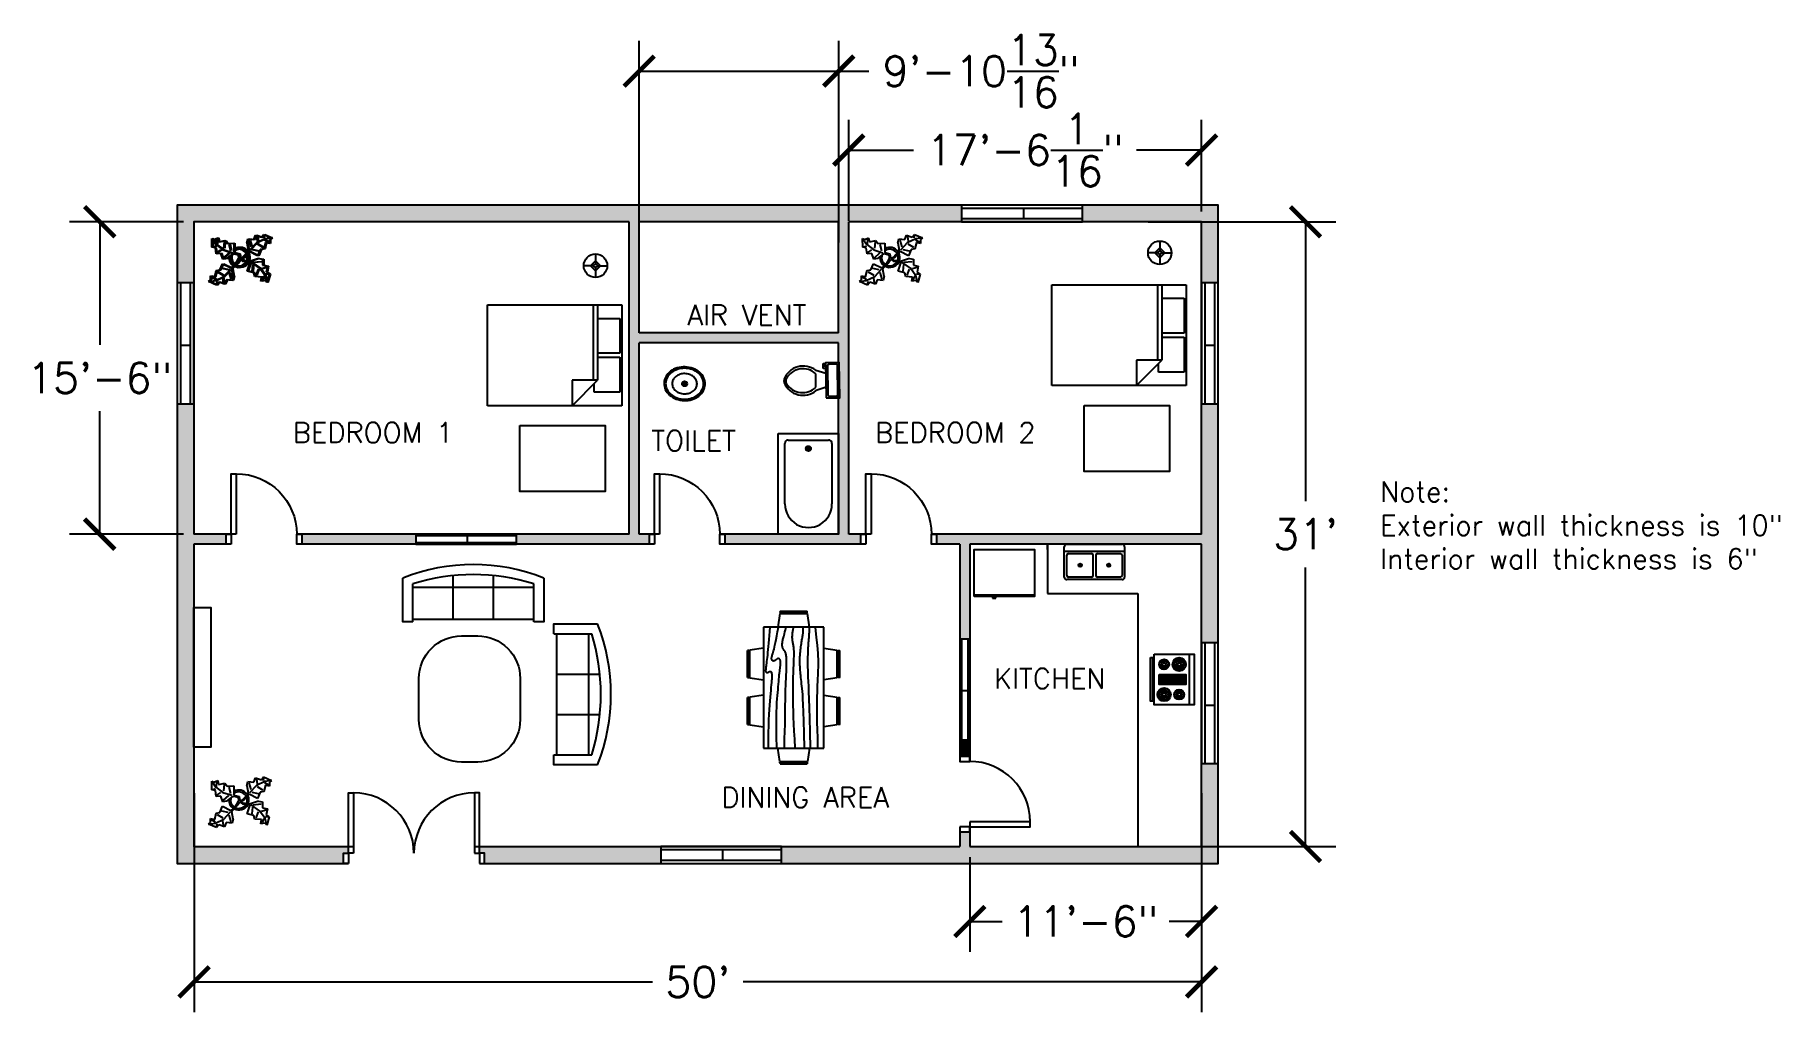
# Model space of a CAD drawing. Header units: inches. Extents: x 334 to 1373, y 225 to 807.
import ezdxf

# ---------------------------------------------------------------- set-up
doc = ezdxf.new("R2010")
doc.units = ezdxf.units.IN
doc.header["$MEASUREMENT"] = 0
doc.layers.get('0').update_dxf_attribs({"plot": 0})
for name, color, linetype in [('blocks', 4, 'Continuous'), ('DIM', 11, 'Continuous'), ('door', 6, 'Continuous'), ('hatches', 3, 'Continuous'), ('text', 2, 'Continuous'), ('windows', 20, 'Continuous')]:
    doc.layers.add(name, color=color, linetype=linetype)
doc.styles.get("Standard").update_dxf_attribs({"font": 'simplex.shx'})
doc.dimstyles.new('DIM', dxfattribs={"dimscale": 100, "dimtxt": 0.18, "dimasz": 0.18, "dimexe": 0.18, "dimexo": 0.0625, "dimgap": 0.09, "dimtad": 0, "dimtih": 1, "dimtoh": 1, "dimdec": 4, "dimzin": 0, "dimdsep": 46, "dimlunit": 4, "dimtxsty": 'Standard', "dimblk": 'ARCHTICK', "dimcen": 0.09, "dimadec": 0, "dimazin": 0, "dimtfac": 1, "dimtdec": 4, "dimtofl": 0, "dimtmove": 0, "dimatfit": 3, "dimfxl": 1, "dimtolj": 1, "dimtzin": 0, "dimarcsym": 0})

# ---------------------------------------------------------------- blocks, each defined once
blk = doc.blocks.new('door1')
at = {"layer": 'door'}
for points in [[(-6, 6), (-3, 6), (-3, 42), (-6, 42)], [(-45, 0), (-42, 0), (-42, 6), (-45, 6)], [(-3, 0), (0, 0), (0, 6), (-3, 6)]]:
    blk.add_lwpolyline(points, close=True, dxfattribs=at)
blk.add_arc((-6, 6), 36, 90, 180, dxfattribs=at)
blk = doc.blocks.new('window2')
at = {"layer": 'windows'}
for p, q in [((0, 10), (-72, 10)), ((-72, 10), (-72, 0)), ((0, 8), (-72, 8)), ((-72, 2), (0, 2)), ((-72, 0), (0, 0)), ((-34.9, 2), (-34.9, 8)), ((0, 0), (0, 10))]:
    blk.add_line(p, q, dxfattribs=at)
blk = doc.blocks.new('window1')
at = {"layer": 'windows'}
for p, q in [((0, 6), (-60, 6)), ((-60, 6), (-60, 0)), ((0, 5), (-60, 5)), ((-60, 1), (0, 1)), ((-60, 0), (0, 0)), ((-29.3, 1), (-29.3, 5)), ((0, 0), (0, 6))]:
    blk.add_line(p, q, dxfattribs=at)
blk = doc.blocks.new('Bath Tub - 26 x 60 in.')
for p, q in [((8, -18), (10, -18)), ((9, -17), (9, -19))]:
    blk.add_line(p, q)
blk.add_lwpolyline([(0, -36), (0, 0), (60, 0), (60, -36)], close=True)
for points in [[(4, -30), (4, -6)], [(6, -4), (42, -4)], [(42, -32), (6, -32)]]:
    blk.add_lwpolyline(points)
for radius in [1.5, 1]:
    blk.add_circle((9, -18), radius)
for centre, radius, start, end in [((5.75, -5.75), 1.77, 81.8699, 188.1301), ((42, -18), 14, 270, 90), ((5.75, -30.25), 1.77, 171.8699, 278.1301)]:
    blk.add_arc(centre, radius, start, end)
blk = doc.blocks.new('Sink - Oval top')
for p, q in [((-1, 0), (1, 0)), ((0, 1), (0, -1))]:
    blk.add_line(p, q)
at = {"linetype": 'Continuous'}
for points in [[(-12.2, 0.4, 0.117634), (-11.5, -3.4, 0.104469), (-8.9, -6.8, 0.090016), (-5.1, -9.1, 0.08192), (-0.3, -10, 0.08192), (4.5, -9.4, 0.090016), (8.4, -7.4, 0.104469), (11.2, -4.1, 0.117634), (12.2, -0.4, 0.117634), (11.5, 3.4, 0.104469), (8.9, 6.8, 0.090016), (5.1, 9.1, 0.08192), (0.3, 10, 0.08192), (-4.5, 9.4, 0.090016), (-8.4, 7.4, 0.104469), (-11.2, 4.1, 0.117634)], [(-11.3, 0.2, 0.118622), (-10.5, -3.3, 0.104678), (-8.1, -6.4, 0.089562), (-4.5, -8.4, 0.081185), (-0.1, -9.2, 0.081185), (4.3, -8.5, 0.089562), (7.9, -6.6, 0.104678), (10.4, -3.5, 0.118622), (11.3, -0.2, 0.118622), (10.5, 3.3, 0.104678), (8.1, 6.4, 0.089562), (4.5, 8.4, 0.081185), (0.1, 9.2, 0.081185), (-4.3, 8.5, 0.089562), (-7.9, 6.6, 0.104678), (-10.4, 3.5, 0.118622)], [(-7.4, 0.1, 0.118283), (-6.9, -2.2, 0.104607), (-5.3, -4.2, 0.089718), (-3, -5.5, 0.081436), (-0.1, -6, 0.081436), (2.8, -5.6, 0.089718), (5.2, -4.3, 0.104607), (6.9, -2.3, 0.118283), (7.4, -0.1, 0.118283), (6.9, 2.2, 0.104607), (5.3, 4.2, 0.089718), (3, 5.5, 0.081436), (0.1, 6, 0.081436), (-2.8, 5.6, 0.089718), (-5.2, 4.3, 0.104607), (-6.9, 2.3, 0.118283)]]:
    blk.add_lwpolyline(points, format="xyb", close=True, dxfattribs=at)
for radius in [1.5, 1]:
    blk.add_circle((0, 0), radius)
blk = doc.blocks.new('Toilet - top')
for p, q in [((-10, -8.5), (-8, -8.5)), ((-10, -9.5), (-10, -8.5)), ((-7, -9.5), (-10, -9.5)), ((-8, -8.5), (-8, -8)), ((-7, -8), (-7, -9.5)), ((-4, -8), (-6, -14)), ((4, -8), (6, -14)), ((9.5, -6), (9.5, -2)), ((4, -14), (-4, -14))]:
    blk.add_line(p, q)
blk.add_lwpolyline([(10.5, -8), (10.5, 0), (-10.5, 0), (-10.5, -8)], close=True)
for points in [[(-9.5, -2), (-9.5, -6)], [(8.5, -1), (-8.5, -1)], [(-8.5, -7), (8.5, -7)]]:
    blk.add_lwpolyline(points)
for centre, radius, start, end in [((-8.6, -1.9), 0.884, 81.8699, 188.1301), ((-8.6, -6.1), 0.884, 171.8699, 278.1301), ((8.6, -1.9), 0.884, 351.8699, 98.1301), ((8.6, -6.1), 0.884, 261.8699, 8.1301), ((3.5, -21.6), 12.2, 141.4691, 247.9714), ((4.2, -21.8), 11.3, 136.3677, 238.9468), ((-3.5, -21.6), 12.2, 292.0284, 38.5307), ((-4.2, -21.8), 11.3, 301.053, 43.6321), ((0, -27.9), 4, 245.7318, 294.2682), ((0, -29), 4, 254.8605, 285.1395)]:
    blk.add_arc(centre, radius, start, end)
blk = doc.blocks.new('Lamp - Table')
at = {"linetype": 'Continuous'}
for p, q in [((-1, 0), (-7, 0)), ((0, 3), (-3, 0)), ((-3, 0), (0, -3)), ((0, 7), (0, 1)), ((3, 0), (0, 3)), ((0, -3), (3, 0)), ((1, 0), (7, 0)), ((0, -1), (0, -7))]:
    blk.add_line(p, q, dxfattribs=at)
for radius in [7, 1]:
    blk.add_circle((0, 0), radius, dxfattribs=at)
blk = doc.blocks.new('Plant - Rubber or Philodendron')
at = {"linetype": 'Continuous'}
for p, q in [((-16.2005, 11.4774), (-13.9899, 8.1064)), ((-16.2005, 11.4774), (-14.8639, 10.7964)), ((-16.0159, 6.3329), (-16.2005, 11.4774)), ((-14.8639, 10.7964), (-12.6195, 11.8975)), ((-13.3174, 8.325), (-13.0735, 11.0065)), ((-12.6195, 11.8975), (-12.1909, 9.4345)), ((4.6914, 8.8812), (5.3859, 11.2828)), ((5.3859, 11.2828), (8.8871, 10.7908)), ((5.9878, 10.4842), (7.1971, 6.3869)), ((8.8871, 10.7908), (9.9809, 13.4933)), ((9.9809, 13.4933), (13.3837, 12.301)), ((15.3859, 11.3055), (10.3916, 8.7942)), ((10.5828, 12.6946), (10.8893, 9.7953)), ((13.3837, 12.301), (14.68, 13.9039)), ((14.5816, 13.2037), (14.3848, 11.8033)), ((14.68, 13.9039), (19.3848, 11.8146)), ((15.2875, 10.6053), (17.5907, 9.2105)), ((19.3848, 11.8146), (15.3859, 11.3055)), ((19.3848, 11.8146), (18.1868, 10.9119)), ((18.1868, 10.9119), (18.1925, 8.4119)), ((-14.0069, 5.8704), (-16.0159, 6.3329)), ((-15.3434, 6.5514), (-13.9984, 6.9884)), ((-13.5868, 2.2894), (-14.0069, 5.8704)), ((-13.9899, 8.1064), (-9.5434, 4.7185)), ((-10.6784, 2.491), (-13.5868, 2.2894)), ((-13.1329, 3.1804), (-10.6614, 4.727)), ((-12.1909, 9.4345), (-8.3829, 10.3)), ((-9.5858, -0.8715), (-10.6784, 2.491)), ((-9.5434, 4.7185), (-4.1917, 2.9888)), ((-9.1318, 0.0195), (-5.9793, 2.9025)), ((-8.8369, 9.409), (-9.0894, 5.6095)), ((-8.3829, 10.3), (-7.0549, 8.501)), ((-7.1228, -0.443), (-3.5248, 2.2131)), ((-7.0549, 8.501), (-3.0284, 8.6941)), ((-4.8529, 4.012), (-5.7184, 7.82)), ((-3.5248, 2.2131), (-3.3011, 2.4355)), ((-3.3011, 2.4355), (-0.5306, 1.7947)), ((-3.0284, 8.6941), (-3.0709, 3.1041)), ((-3.0709, 3.1041), (0.0797, 2.3163)), ((-0.5306, 1.7947), (-0.2255, -0.5527)), ((-0.5306, 1.7947), (-0.5306, 1.7947)), ((0.0797, 2.3163), (0.4866, -0.031)), ((0.4866, -0.031), (2.1141, 0.2298)), ((2.1141, 0.2298), (5.4346, 3.9146)), ((6.1032, 3.6844), (2.8262, -0.031)), ((4.6914, 8.8812), (5.5014, 4.4831)), ((5.4346, 3.9146), (5.5014, 4.4831)), ((11.1089, 1.1958), (6.1032, 3.6844)), ((10.3916, 8.7942), (6.2847, 4.4028)), ((7.7005, 4.8881), (11.5025, 3.9967)), ((14.2977, 6.1031), (10.9934, 7.9956)), ((12.7005, 4.8994), (11.1089, 1.1958)), ((14.8995, 5.3044), (12.7005, 4.8994)), ((15.7909, 9.1065), (14.8995, 5.3044)), ((18.1925, 8.4119), (15.7909, 9.1065)), ((-14.4141, -11.4699), (-13.5228, -7.6679)), ((-13.5228, -7.6679), (-11.3237, -7.2629)), ((-12.921, -8.4665), (-9.6166, -10.359)), ((-11.3237, -7.2629), (-9.7321, -3.5593)), ((-6.3237, -7.2516), (-10.1257, -6.3602)), ((-9.7321, -3.5593), (-4.7264, -6.0479)), ((-7.1228, -0.443), (-9.5858, -0.8715)), ((-9.0148, -11.1577), (-4.9047, -6.8122)), ((-4.611, -12.8477), (-5.8203, -8.7504)), ((-2.019, -3.6148), (-4.7264, -6.0479)), ((-4.1246, -6.8466), (-4.0579, -6.2781)), ((-3.3146, -11.2447), (-4.1246, -6.8466)), ((-4.0579, -6.2781), (-0.9375, -3.1608)), ((-2.019, -3.6148), (-0.2255, -0.5527)), ((-0.9375, -3.1608), (0.5883, -0.8135)), ((0.5883, -0.8135), (2.2447, -2.0916)), ((2.8262, -0.031), (1.3003, -0.5527)), ((1.3003, -0.5527), (2.4193, -1.4655)), ((2.2447, -2.0916), (6.7108, -2.6626)), ((2.4193, -1.4655), (6.895, -2.1175)), ((4.943, -7.9659), (6.7108, -2.6626)), ((8.8321, -9.0266), (4.943, -7.9659)), ((11.6605, -0.5413), (6.895, -2.1175)), ((12.3677, -6.1981), (7.219, -2.6772)), ((8.125, -4.0768), (7.7715, -7.9659)), ((8.3544, -2.7453), (13.1973, -2.1704)), ((9.5392, -11.1479), (8.8321, -9.0266)), ((10.2463, -10.4408), (11.6605, -6.9053)), ((11.6605, -0.5413), (14.1354, -0.8948)), ((15.5496, -10.7943), (12.3677, -6.1981)), ((16.2567, -5.8446), (13.4283, -6.5517)), ((14.1354, -0.8948), (14.1354, -4.4304)), ((14.1354, -4.4304), (16.9638, -5.1375)), ((17.3174, -9.7337), (15.9032, -9.7337)), ((16.9638, -5.1375), (16.2567, -8.673)), ((16.2567, -8.673), (18.0245, -9.7337)), ((18.0245, -9.7337), (16.6103, -14.6834)), ((-18.008, -14.1781), (-16.8101, -13.2754)), ((-18.008, -14.1781), (-14.0091, -13.669)), ((-13.3032, -16.2674), (-18.008, -14.1781)), ((-16.8157, -10.7754), (-14.4141, -11.4699)), ((-16.8101, -13.2754), (-16.8157, -10.7754)), ((-13.9107, -12.9688), (-16.2139, -11.574)), ((-14.0091, -13.669), (-9.0148, -11.1577)), ((-12.0069, -14.6645), (-13.3032, -16.2674)), ((-13.2048, -15.5672), (-13.008, -14.1668)), ((-8.6042, -15.8568), (-12.0069, -14.6645)), ((-9.206, -15.0581), (-9.5126, -12.1588)), ((-7.5103, -13.1543), (-8.6042, -15.8568)), ((-4.0092, -13.6463), (-7.5103, -13.1543)), ((-3.3146, -11.2447), (-4.0092, -13.6463)), ((13.4283, -11.5015), (9.5392, -11.1479)), ((13.0748, -13.9763), (13.4283, -11.5015)), ((15.5496, -13.6228), (13.0748, -13.9763)), ((14.8425, -10.7943), (13.7819, -13.2692)), ((16.6103, -14.6834), (15.5496, -10.7943)), ((16.6103, -14.6834), (15.5496, -13.6228))]:
    blk.add_line(p, q, dxfattribs=at)
for centre, radius, start, end in [((0.0308, 0.1664), 6, 178.6147, 235.1169), ((0.0308, 0.1664), 5, 168.1647, 238.6725), ((0, 0), 6.1275, 34.37569, 120.1028), ((-0.0601, -0.2075), 5.2461, 33.82192, 124.9414), ((-0.2664, 0.1682), 5.2775, 338.4094, 20.03007), ((-0.098, 0.1364), 6.1288, 341.2017, 26.09184), ((-0.0234, 0.3825), 6.1492, 242.5812, 331.2714), ((-0.1102, 0.4886), 5.2883, 247.3711, 327.472)]:
    blk.add_arc(centre, radius, start, end, dxfattribs=at)
blk = doc.blocks.new('Sofa - Roundback 7 ft.')
at = {"linetype": 'Continuous'}
for p, q in [((-12.00002, -32.4421), (-12.00003, -6.5971)), ((11.99997, -32.4421), (11.99998, -6.5971)), ((-36.000027, -34), (-36.000027, -11.4696)), ((-35.999844, -13.3819), (35.9998, -13.3819)), ((35.99998, -34), (35.99998, -11.4696)), ((-36.000027, -32.4421), (35.99998, -32.4421))]:
    blk.add_line(p, q, dxfattribs=at)
for points in [[(-36.000027, -34), (-42.000027, -34), (-42.000027, -8)], [(41.99998, -8), (41.99998, -34), (35.99998, -34)]]:
    blk.add_lwpolyline(points, dxfattribs=at)
for centre, radius, start, end in [((0, -114.25), 114.25, 68.43141, 111.5686), ((-0.00001, -127.1968), 121.1968, 72.72033, 107.2797)]:
    blk.add_arc(centre, radius, start, end, dxfattribs=at)
blk = doc.blocks.new('Dining Set - 36 x 72 in.')
at = {"linetype": 'Continuous'}
for p, q in [((-22.2343, 26.00059), (-23.4847, 17.99762)), ((-22.2304, 26), (-5.7608, 26)), ((-22, 27.5), (-22.1562, 26.50042)), ((-5.8416, 26.5), (-22.1534, 26.5)), ((-22, 27.5), (-6, 27.5)), ((-5.8437, 26.49966), (-6, 27.5)), ((-4.5152, 17.99762), (-5.7655, 25.99926)), ((5.7657, 26.00059), (4.5153, 17.99762)), ((5.7696, 26), (22.2392, 26)), ((6, 27.5), (5.8438, 26.50042)), ((22.1584, 26.5), (5.8466, 26.5)), ((6, 27.5), (22, 27.5)), ((22.1563, 26.49966), (22, 27.5)), ((23.4848, 17.99762), (22.2345, 25.99926)), ((36, 18), (-36, 18)), ((-36, 18), (-36, -18)), ((36, -18), (36, 18)), ((-45.5, 8), (-44.5004, 8.15617)), ((-45.5, 8), (-45.5, -8)), ((-44.5, -8.15843), (-44.5, 8.15338)), ((-44.0006, 8.23428), (-35.9976, 9.48474)), ((-44, 8.23041), (-44, -8.23915)), ((44.0006, 8.23428), (35.9976, 9.48474)), ((44, 8.23041), (44, -8.23915)), ((44.5, -8.15843), (44.5, 8.15338)), ((45.5, 8), (44.5005, 8.15617)), ((45.5, 8), (45.5, -8)), ((-44.4997, -8.15631), (-45.5, -8)), ((-35.9976, -9.48476), (-43.9993, -8.2345)), ((35.9976, -9.48476), (43.9993, -8.2345)), ((44.4997, -8.15631), (45.5, -8)), ((-36, -18), (36, -18)), ((-22.2343, -26.0006), (-23.4847, -17.99762)), ((-4.5152, -17.99762), (-5.7655, -25.99928)), ((5.7657, -26.0006), (4.5153, -17.99762)), ((23.4848, -17.99762), (22.2345, -25.99928)), ((-22.2304, -26), (-5.7608, -26)), ((-22, -27.5), (-22.1562, -26.50044)), ((-5.8416, -26.5), (-22.1534, -26.5)), ((-22, -27.5), (-6, -27.5)), ((-5.8437, -26.49967), (-6, -27.5)), ((5.7696, -26), (22.2392, -26)), ((6, -27.5), (5.8438, -26.50044)), ((22.1584, -26.5), (5.8466, -26.5)), ((6, -27.5), (22, -27.5)), ((22.1563, -26.49967), (22, -27.5))]:
    blk.add_line(p, q, dxfattribs=at)
for points in [[(-36, 15), (-31.1772, 14.97754), (-26.8079, 14.91406), (-22.8538, 14.81543), (-19.276, 14.6875), (-16.0362, 14.53613), (-13.0957, 14.36718), (-10.4159, 14.18652), (-7.9583, 14), (-5.6904, 13.81315), (-3.6035, 13.63021), (-1.6954, 13.45508), (0.0365, 13.29166), (1.5945, 13.14388), (2.9811, 13.01562), (4.1988, 12.9108), (5.25, 12.83333), (6.1393, 12.78613), (6.8802, 12.76823), (7.4883, 12.77767), (7.9792, 12.8125), (8.3685, 12.87077), (8.6719, 12.95052), (8.9049, 13.0498), (9.0833, 13.16666), (9.2205, 13.29899), (9.3216, 13.44401), (9.3895, 13.59879), (9.4271, 13.76041), (9.4373, 13.92594), (9.4232, 14.09245), (9.3875, 14.257), (9.3333, 14.41666), (9.2638, 14.56917), (9.1836, 14.71484), (9.0975, 14.85465), (9.0104, 14.98958), (8.9272, 15.1206), (8.8529, 15.2487), (8.7922, 15.37483), (8.75, 15.5), (8.7305, 15.62467), (8.7344, 15.74739), (8.7617, 15.86621), (8.8125, 15.97916), (8.8867, 16.08431), (8.9844, 16.17968), (9.1055, 16.26334), (9.25, 16.33333), (9.4189, 16.38802), (9.6172, 16.42708), (9.8506, 16.45052), (10.125, 16.45833), (10.4463, 16.45052), (10.8203, 16.42708), (11.2529, 16.38802), (11.75, 16.33333), (12.3184, 16.26318), (12.9694, 16.17838), (13.7151, 16.07991), (14.5677, 15.96875), (15.5395, 15.84586), (16.6426, 15.71224), (17.8893, 15.56884), (19.2917, 15.41666), (20.859, 15.25667), (22.5879, 15.08984), (24.4721, 14.91715), (26.5052, 14.73958), (28.6809, 14.5581), (30.9929, 14.3737), (33.4347, 14.18733), (36, 14)], [(-36, 10), (-28.9766, 10.14274), (-23.1725, 10.20442), (-18.4241, 10.19775), (-14.5677, 10.13541), (-11.4399, 10.03011), (-8.877, 9.89453), (-6.7154, 9.74137), (-4.7917, 9.58333), (-2.9698, 9.43082), (-1.2246, 9.28515), (0.4415, 9.14534), (2.026, 9.01041), (3.5266, 8.87939), (4.9408, 8.7513), (6.266, 8.62516), (7.5, 8.5), (8.6411, 8.37549), (9.6914, 8.2539), (10.6538, 8.13818), (11.5312, 8.03125), (12.3267, 7.93603), (13.043, 7.85547), (13.6831, 7.79248), (14.25, 7.75), (14.7471, 7.7303), (15.1797, 7.73307), (15.5537, 7.75732), (15.875, 7.80208), (16.1494, 7.86637), (16.3828, 7.94922), (16.5811, 8.04964), (16.75, 8.16666), (16.8944, 8.29915), (17.0143, 8.44531), (17.1089, 8.60319), (17.1771, 8.77083), (17.218, 8.94629), (17.2305, 9.1276), (17.2137, 9.31282), (17.1667, 9.5), (17.0895, 9.6875), (16.987, 9.875), (16.8649, 10.0625), (16.7292, 10.25), (16.5856, 10.4375), (16.4401, 10.625), (16.2985, 10.8125), (16.1667, 11), (16.05, 11.18733), (15.9518, 11.3737), (15.8752, 11.5581), (15.8229, 11.73958), (15.798, 11.91715), (15.8034, 12.08984), (15.842, 12.25667), (15.9167, 12.41666), (16.0295, 12.56836), (16.1784, 12.70833), (16.3605, 12.83268), (16.5729, 12.9375), (16.8127, 13.01888), (17.0768, 13.07291), (17.3625, 13.0957), (17.6667, 13.08333), (17.9894, 13.03312), (18.3418, 12.94726), (18.7382, 12.82918), (19.1927, 12.68229), (19.7195, 12.51001), (20.3327, 12.31575), (21.0465, 12.10294), (21.875, 11.875), (22.8357, 11.63354), (23.959, 11.37304), (25.2786, 11.08618), (26.8282, 10.76562), (28.6414, 10.40405), (30.752, 9.99414), (33.1936, 9.52856), (36, 9)], [(-36, 5.5), (-30.7157, 5.3348), (-26.069, 5.20963), (-21.9946, 5.11767), (-18.4271, 5.05208), (-15.3009, 5.00602), (-12.5508, 4.97265), (-10.1112, 4.94515), (-7.9167, 4.91666), (-5.909, 4.88167), (-4.0586, 4.83984), (-2.3429, 4.79215), (-0.7396, 4.73958), (0.7739, 4.6831), (2.22, 4.6237), (3.6213, 4.56233), (5, 4.5), (6.373, 4.43782), (7.7344, 4.3776), (9.0723, 4.32129), (10.375, 4.27083), (11.6309, 4.22819), (12.8281, 4.19531), (13.9551, 4.17415), (15, 4.16666), (15.954, 4.17448), (16.819, 4.19791), (17.6001, 4.23698), (18.3021, 4.29166), (18.9299, 4.36198), (19.4883, 4.44791), (19.9823, 4.54948), (20.4167, 4.66666), (20.7969, 4.79899), (21.1302, 4.94401), (21.4245, 5.09879), (21.6875, 5.26041), (21.9271, 5.42594), (22.1511, 5.59245), (22.3672, 5.757), (22.5834, 5.91666), (22.8065, 6.06868), (23.0404, 6.21093), (23.2879, 6.34147), (23.5521, 6.45833), (23.8358, 6.55957), (24.142, 6.64323), (24.4735, 6.70735), (24.8334, 6.75), (25.2235, 6.76969), (25.642, 6.76692), (26.0858, 6.74267), (26.5521, 6.69791), (27.0379, 6.63362), (27.5404, 6.55078), (28.0565, 6.45036), (28.5834, 6.33333), (29.1242, 6.19987), (29.7071, 6.04687), (30.3661, 5.87044), (31.1354, 5.66666), (32.0493, 5.43164), (33.142, 5.16146), (34.4475, 4.85221), (36, 4.5)], [(-36, -1), (-30.7915, -0.6591), (-26.0195, -0.38216), (-21.6519, -0.16284), (-17.6563, 0.00521), (-14.0005, 0.12833), (-10.6523, 0.21289), (-7.5796, 0.26522), (-4.75, 0.29166), (-2.134, 0.29793), (0.2878, 0.28711), (2.5317, 0.26163), (4.6146, 0.22396), (6.5529, 0.17651), (8.3633, 0.12174), (10.0623, 0.06209), (11.6667, 0), (13.1899, -0.06201), (14.6341, -0.1211), (15.9982, -0.17432), (17.2813, -0.21875), (18.4823, -0.25147), (19.6003, -0.26953), (20.6343, -0.27002), (21.5834, -0.25), (22.4481, -0.20768), (23.2357, -0.14584), (23.9549, -0.06836), (24.6146, 0.02083), (25.2235, 0.11784), (25.7904, 0.21875), (26.3241, 0.31966), (26.8334, 0.41666), (27.3265, 0.50618), (27.8099, 0.58593), (28.2894, 0.65397), (28.7709, 0.70833), (29.2601, 0.74707), (29.763, 0.76823), (30.2855, 0.76985), (30.8334, 0.75), (31.4088, 0.70784), (31.9994, 0.64713), (32.589, 0.57275), (33.1615, 0.48958), (33.7008, 0.4025), (34.1908, 0.3164), (34.6153, 0.23616), (34.9584, 0.16666), (35.2099, 0.11165), (35.3848, 0.07031), (35.504, 0.04069), (35.5886, 0.02083), (35.6594, 0.00879), (35.7377, 0.0026), (35.8442, 0.00032), (36, 0)], [(-36, -6.5), (-27.1843, -6.31267), (-20.084, -6.1263), (-14.469, -5.9419), (-10.1094, -5.76042), (-6.7752, -5.58285), (-4.2363, -5.41016), (-2.2629, -5.24333), (-0.625, -5.08334), (0.8708, -4.93099), (2.2715, -4.78646), (3.5872, -4.64974), (4.8281, -4.52084), (6.0046, -4.39974), (7.127, -4.28646), (8.2053, -4.18099), (9.25, -4.08334), (10.2705, -3.99382), (11.2734, -3.91407), (12.2647, -3.84603), (13.25, -3.79167), (14.2354, -3.75293), (15.2266, -3.73177), (16.2295, -3.73015), (17.25, -3.75), (18.2912, -3.79248), (19.3451, -3.85547), (20.4009, -3.93604), (21.4479, -4.03125), (22.4754, -4.13819), (23.4727, -4.25391), (24.4289, -4.37549), (25.3334, -4.5), (26.1785, -4.62492), (26.9694, -4.74935), (27.7145, -4.87281), (28.4219, -4.99479), (29.1, -5.11483), (29.7572, -5.23242), (30.4016, -5.34709), (31.0417, -5.45834), (31.6837, -5.56437), (32.3262, -5.65821), (32.9658, -5.73153), (33.599, -5.77604), (34.2224, -5.78345), (34.8327, -5.74545), (35.4264, -5.65373), (36, -5.5)], [(-36, -10), (-26.4022, -9.81299), (-18.4675, -9.62891), (-11.9839, -9.45069), (-6.7396, -9.28125), (-2.5226, -9.12354), (0.8789, -8.98047), (3.6769, -8.85498), (6.0833, -8.75), (8.2767, -8.66765), (10.3021, -8.60677), (12.1712, -8.56543), (13.8958, -8.54167), (15.4876, -8.53353), (16.9583, -8.53907), (18.3197, -8.55632), (19.5834, -8.58334), (20.7616, -8.61841), (21.8685, -8.66081), (22.9188, -8.71004), (23.9271, -8.76563), (24.9081, -8.82707), (25.8763, -8.89388), (26.8465, -8.96558), (27.8334, -9.04167), (28.8474, -9.12118), (29.8828, -9.20117), (30.93, -9.27824), (31.9792, -9.34896), (33.0205, -9.40991), (34.0443, -9.45768), (35.0407, -9.48885), (36, -9.5)], [(-36, -14.5), (-30.0881, -14.33513), (-25.0332, -14.21224), (-20.7312, -14.12647), (-17.0781, -14.07292), (-13.97, -14.04671), (-11.3027, -14.04297), (-8.9724, -14.05681), (-6.875, -14.08334), (-4.9224, -14.11833), (-3.0905, -14.16016), (-1.3709, -14.20785), (0.2448, -14.26042), (1.7647, -14.3169), (3.1973, -14.3763), (4.5507, -14.43767), (5.8333, -14.5), (7.0554, -14.5621), (8.235, -14.62175), (9.3922, -14.67652), (10.5469, -14.72396), (11.7192, -14.76164), (12.929, -14.78711), (14.1965, -14.79794), (15.5417, -14.79167), (16.9933, -14.76424), (18.6152, -14.70508), (20.4804, -14.60197), (22.6615, -14.44271), (25.2312, -14.21509), (28.2624, -13.9069), (31.8277, -13.50594), (36, -13)]]:
    blk.add_lwpolyline(points, dxfattribs=at)
blk = doc.blocks.new('Range-Oven - 30 in top')
for p, q in [((0, -3), (30, -3)), ((12, -6), (18, -6)), ((13, -20), (13, -6)), ((14, -6), (14, -20)), ((15, -20), (15, -6)), ((16, -6), (16, -20)), ((17, -20), (17, -6)), ((18, -20), (12, -20)), ((6, -24), (6, -25)), ((8, -25), (8, -24)), ((22, -25), (22, -24)), ((24, -24), (24, -25))]:
    blk.add_line(p, q)
for points in [[(0, -24), (0, 0), (30, 0), (30, -24)], [(12, -21), (12, -5), (18, -5), (18, -21)], [(2, -26), (2, -25), (28, -25), (28, -26)]]:
    blk.add_lwpolyline(points, close=True)
for centre, radius in [((6, -9), 4), ((6, -9), 3), ((6, -9), 2), ((6, -9), 1), ((24, -9), 3), ((24, -9), 2), ((24, -9), 1), ((6, -18), 3), ((6, -18), 2), ((6, -18), 1), ((24, -18), 4), ((24, -18), 3), ((24, -18), 2), ((24, -18), 1)]:
    blk.add_circle(centre, radius)
blk = doc.blocks.new('Refrigerator-2 door - 36 in top')
for p, q in [((0, -26.999999), (36, -26.999999)), ((11, -27.999999), (11, -28.999999)), ((11, -28.999999), (13, -28.999999)), ((12, -26.999999), (12, -28.999999)), ((13, -28.999999), (13, -27.999999))]:
    blk.add_line(p, q)
blk.add_lwpolyline([(0, -27.999999), (0, 0), (36, 0), (36, -27.999999)], close=True)
blk = doc.blocks.new('Sink-double - 36 in top')
for p, q in [((-18, -4), (18, -4)), ((-0.75, -18.5), (-0.75, -6.5)), ((0.75, -6.5), (0.75, -18.5))]:
    blk.add_line(p, q)
for points in [[(-16.5, 0), (16.5, 0)], [(-18, -19.5), (-18, -1.5)], [(-16.5, -18.5), (-16.5, -6.5)], [(-15.5, -5.5), (-1.75, -5.5)], [(1.75, -5.5), (15.5, -5.5)], [(16.5, -6.5), (16.5, -18.5)], [(18, -1.5), (18, -19.5)], [(-1.75, -19.5), (-15.5, -19.5)], [(15.5, -19.5), (1.75, -19.5)], [(16.5, -21), (-16.5, -21)]]:
    blk.add_lwpolyline(points)
for centre, radius in [((-8.5, -12.5), 1), ((-8.5, -12.5), 0.5), ((8.5, -12.5), 1), ((8.5, -12.5), 0.5)]:
    blk.add_circle(centre, radius)
for centre, radius, start, end in [((-16.5, -1.5), 1.5, 90, 180), ((16.5, -1.5), 1.5, 0, 90), ((-15.5, -6.5), 1, 90, 180), ((-1.75, -6.5), 1, 0, 90), ((1.75, -6.5), 1, 90, 180), ((15.5, -6.5), 1, 0, 90), ((-16.5, -19.5), 1.5, 180, 270), ((-15.5, -18.5), 1, 180, 270), ((-1.75, -18.5), 1, 270, 0), ((1.75, -18.5), 1, 180, 270), ((15.5, -18.5), 1, 270, 0), ((16.5, -19.5), 1.5, 270, 0)]:
    blk.add_arc(centre, radius, start, end)
blk = doc.blocks.new('Bed - Queen')
at = {"linetype": 'Continuous'}
for p, q in [((0, -80.00003), (0, 0)), ((0, 0), (59.99999, 0)), ((59.99999, 0), (59.99999, -80.00003)), ((7.99999, -1.2), (28.79998, -1.2)), ((7.99999, -14.4), (7.99999, -1.2)), ((28.79998, -1.2), (28.79998, -14.4)), ((31.19999, -1.2), (51.99999, -1.2)), ((31.19999, -14.4), (31.19999, -1.2)), ((51.99999, -1.2), (51.99999, -16.4)), ((0, -14.4), (44.8, -14.4)), ((44.8, -16.8), (0, -16.8)), ((59.99999, -29.6), (44.8, -14.4)), ((44.8, -14.4), (44.8, -29.6)), ((51.99999, -16.4), (46.79936, -16.4)), ((44.8, -29.6), (59.99999, -29.6)), ((59.99999, -80.00003), (0, -80.00003))]:
    blk.add_line(p, q, dxfattribs=at)
blk = doc.blocks.new('_ArchTick')
at = {"color": 0, "linetype": 'ByBlock', "const_width": 0.15}
blk.add_lwpolyline([(-0.5, -0.5), (0.5, 0.5)], dxfattribs=at)
blk = doc.blocks.new('*D17')
at = {"layer": 'Defpoints', "color": 0, "transparency": 16777216}
for p in [(428.8, 695.8), (372.6, 509.8), (428.8, 509.8)]:
    blk.add_point(p, dxfattribs=at)
at = {"layer": 'DIM', "color": 0, "lineweight": -2, "transparency": 16777216}
for p, q in [((422.5, 695.8), (354.6, 695.8)), ((372.6, 695.8), (372.6, 622.5)), ((372.6, 509.8), (372.6, 583)), ((422.5, 509.8), (354.6, 509.8))]:
    blk.add_line(p, q, dxfattribs=at)
at = {"layer": 'DIM', "color": 0, "lineweight": -2, "transparency": 16777216, "xscale": 18, "yscale": 18, "zscale": 18}
for p, rotation in [((372.6, 695.8), 90), ((372.6, 509.8), 270)]:
    blk.add_blockref('_ArchTick', p, dxfattribs=dict(at, rotation=rotation))
at = {"layer": 'DIM', "color": 0, "transparency": 16777216, "insert": (372.6, 602.8), "char_height": 18, "attachment_point": 5}
blk.add_mtext('\\A1;15\'-6"', dxfattribs=at)
blk = doc.blocks.new('*D18')
at = {"layer": 'Defpoints', "color": 0, "transparency": 16777216}
for p in [(990.8, 695.8), (990.8, 323.8), (1090.7, 323.8)]:
    blk.add_point(p, dxfattribs=at)
at = {"layer": 'DIM', "color": 0, "lineweight": -2, "transparency": 16777216}
for p, q in [((997, 695.8), (1108.7, 695.8)), ((1090.7, 695.8), (1090.7, 529.5)), ((1090.7, 323.8), (1090.7, 490)), ((997, 323.8), (1108.7, 323.8))]:
    blk.add_line(p, q, dxfattribs=at)
at = {"layer": 'DIM', "color": 0, "lineweight": -2, "transparency": 16777216, "xscale": 18, "yscale": 18, "zscale": 18}
for p, rotation in [((1090.7, 695.8), 90), ((1090.7, 323.8), 270)]:
    blk.add_blockref('_ArchTick', p, dxfattribs=dict(at, rotation=rotation))
at = {"layer": 'DIM', "color": 0, "transparency": 16777216, "insert": (1090.7, 509.8), "char_height": 18, "attachment_point": 5}
blk.add_mtext("\\A1;31'", dxfattribs=at)
blk = doc.blocks.new('*D19')
at = {"layer": 'Defpoints', "color": 0, "transparency": 16777216}
for p in [(428.8, 361.8), (1028.8, 361.8), (1028.8, 243.2)]:
    blk.add_point(p, dxfattribs=at)
at = {"layer": 'DIM', "color": 0, "lineweight": -2, "transparency": 16777216}
for p, q in [((428.8, 355.5), (428.8, 225.2)), ((1028.8, 355.5), (1028.8, 225.2)), ((428.8, 243.2), (701.8, 243.2)), ((1028.8, 243.2), (755.8, 243.2))]:
    blk.add_line(p, q, dxfattribs=at)
at = {"layer": 'DIM', "color": 0, "lineweight": -2, "transparency": 16777216, "xscale": 18, "yscale": 18, "zscale": 18, "rotation": 180}
blk.add_blockref('_ArchTick', (428.8, 243.2), dxfattribs=at)
at = {"layer": 'DIM', "color": 0, "lineweight": -2, "transparency": 16777216, "xscale": 18, "yscale": 18, "zscale": 18}
blk.add_blockref('_ArchTick', (1028.8, 243.2), dxfattribs=at)
at = {"layer": 'DIM', "color": 0, "transparency": 16777216, "insert": (728.8, 243.2), "char_height": 18, "attachment_point": 5}
blk.add_mtext("\\A1;50'", dxfattribs=at)
blk = doc.blocks.new('*D20')
at = {"layer": 'Defpoints', "color": 0, "transparency": 16777216}
for p in [(890.8, 323.8), (1028.8, 323.8), (1028.8, 279.2)]:
    blk.add_point(p, dxfattribs=at)
at = {"layer": 'DIM', "color": 0, "lineweight": -2, "transparency": 16777216}
for p, q in [((890.8, 317.5), (890.8, 261.2)), ((1028.8, 317.5), (1028.8, 261.2)), ((890.8, 279.2), (910, 279.2)), ((1028.8, 279.2), (1009.5, 279.2))]:
    blk.add_line(p, q, dxfattribs=at)
at = {"layer": 'DIM', "color": 0, "lineweight": -2, "transparency": 16777216, "xscale": 18, "yscale": 18, "zscale": 18, "rotation": 180}
blk.add_blockref('_ArchTick', (890.8, 279.2), dxfattribs=at)
at = {"layer": 'DIM', "color": 0, "lineweight": -2, "transparency": 16777216, "xscale": 18, "yscale": 18, "zscale": 18}
blk.add_blockref('_ArchTick', (1028.8, 279.2), dxfattribs=at)
at = {"layer": 'DIM', "color": 0, "transparency": 16777216, "insert": (959.8, 279.2), "char_height": 18, "attachment_point": 5}
blk.add_mtext('\\A1;11\'-6"', dxfattribs=at)
blk = doc.blocks.new('*D21')
at = {"layer": 'Defpoints', "color": 0, "transparency": 16777216}
for p in [(812.7, 785.5), (693.9, 677.3), (812.7, 677.3)]:
    blk.add_point(p, dxfattribs=at)
at = {"layer": 'DIM', "color": 0, "lineweight": -2, "transparency": 16777216}
for p, q in [((693.9, 683.5), (693.9, 803.5)), ((812.7, 683.5), (812.7, 803.5)), ((693.9, 785.5), (812.7, 785.5)), ((812.7, 785.5), (830.7, 785.5))]:
    blk.add_line(p, q, dxfattribs=at)
at = {"layer": 'DIM', "color": 0, "lineweight": -2, "transparency": 16777216, "xscale": 18, "yscale": 18, "zscale": 18, "rotation": 180}
blk.add_blockref('_ArchTick', (693.9, 785.5), dxfattribs=at)
at = {"layer": 'DIM', "color": 0, "lineweight": -2, "transparency": 16777216, "xscale": 18, "yscale": 18, "zscale": 18}
blk.add_blockref('_ArchTick', (812.7, 785.5), dxfattribs=at)
at = {"layer": 'DIM', "color": 0, "transparency": 16777216, "insert": (897.5, 785.5), "char_height": 18, "attachment_point": 5}
blk.add_mtext('\\A1;9\'-10{\\H1x;\\S13/16;}"', dxfattribs=at)
blk = doc.blocks.new('*D22')
at = {"layer": 'Defpoints', "color": 0, "transparency": 16777216}
for p in [(1028.8, 738.5), (818.7, 690.1), (1028.8, 695.8)]:
    blk.add_point(p, dxfattribs=at)
at = {"layer": 'DIM', "color": 0, "lineweight": -2, "transparency": 16777216}
for p, q in [((818.7, 696.4), (818.7, 756.5)), ((1028.8, 702), (1028.8, 756.5)), ((818.7, 738.5), (857.3, 738.5)), ((1028.8, 738.5), (990.1, 738.5))]:
    blk.add_line(p, q, dxfattribs=at)
at = {"layer": 'DIM', "color": 0, "lineweight": -2, "transparency": 16777216, "xscale": 18, "yscale": 18, "zscale": 18, "rotation": 180}
blk.add_blockref('_ArchTick', (818.7, 738.5), dxfattribs=at)
at = {"layer": 'DIM', "color": 0, "lineweight": -2, "transparency": 16777216, "xscale": 18, "yscale": 18, "zscale": 18}
blk.add_blockref('_ArchTick', (1028.8, 738.5), dxfattribs=at)
at = {"layer": 'DIM', "color": 0, "transparency": 16777216, "insert": (923.7, 738.5), "char_height": 18, "attachment_point": 5}
blk.add_mtext('\\A1;17\'-6{\\H1x;\\S1/16;}"', dxfattribs=at)

msp = doc.modelspace()

# ---------------------------------------------------------------- hatches: boundary and pattern name
at = {"layer": 'hatches'}
h = msp.add_hatch(color=256, dxfattribs=at)
h.dxf.hatch_style = 1
h.paths.add_polyline_path([(885.90784, 705.75857), (418.75956, 705.75857), (418.75956, 659.40451), (428.75956, 659.40451), (428.75956, 695.75857), (687.85157, 695.75857), (687.85157, 509.75857), (620.90385, 509.75857), (620.90385, 503.75857), (693.85157, 503.75857), (699.94103, 503.75857), (699.94103, 509.75857), (693.85157, 509.75857), (693.85157, 623.75857), (812.6684, 623.75857), (812.6684, 612.02855), (812.9346, 612.03291), (813.27818, 591.03572), (812.6684, 591.02574), (812.6684, 509.75857), (776.6684, 509.75857), (744.94103, 509.75857), (744.94103, 503.75857), (812.6684, 503.75857), (825.93876, 503.75857), (825.93876, 509.75857), (818.6684, 509.75857), (818.6684, 695.75857), (885.90784, 695.75857)])
h.paths.add_polyline_path([(693.85157, 695.75857), (812.6684, 695.75857), (812.6684, 629.75857), (693.85157, 629.75857)], flags=16)
h.paths.add_polyline_path([(1038.75956, 705.75857), (957.90784, 705.75857), (957.90784, 695.75857), (1028.75956, 695.75857), (1028.75956, 659.40451), (1038.75956, 659.40451)])
h.paths.add_polyline_path([(1038.75956, 587.40451), (1028.75956, 587.40451), (1028.75956, 509.75857), (884.75956, 509.75857), (870.93876, 509.75857), (870.93876, 503.75857), (884.75956, 503.75857), (884.75956, 447.32253), (890.75956, 447.32253), (890.75956, 503.75857), (1028.75956, 503.75857), (1028.75956, 445.16144), (1038.75956, 445.16144)])
h.paths.add_polyline_path([(1038.75956, 373.16144), (1028.75956, 373.16144), (1028.75956, 323.75857), (890.75956, 323.75857), (890.75956, 332.51074), (884.75956, 332.51074), (884.75956, 323.75857), (778.68293, 323.75857), (778.68293, 313.75857), (1038.75956, 313.75857)])
h.paths.add_polyline_path([(560.90385, 509.75857), (492.95538, 509.75857), (492.95538, 503.75857), (560.90385, 503.75857)], flags=17)
h.paths.add_polyline_path([(428.75956, 587.40451), (418.75956, 587.40451), (418.75956, 313.75857), (517.75481, 313.75857), (517.75481, 319.75857), (520.75481, 319.75857), (520.75481, 323.75857), (428.75956, 323.75857), (428.75956, 503.75857), (447.95538, 503.75857), (447.95538, 509.75857), (428.75956, 509.75857)])
h.paths.add_polyline_path([(706.68293, 323.75857), (598.75481, 323.75857), (598.75481, 319.75857), (601.75481, 319.75857), (601.75481, 313.75857), (706.68293, 313.75857)])
h = msp.add_hatch(color=256, dxfattribs=at)
h.dxf.hatch_style = 1
h.paths.add_polyline_path([(890.75956, 387.32253), (884.75956, 387.32253), (884.75956, 377.51074), (890.75956, 377.51074)])

# ---------------------------------------------------------------- linework, layer by layer
for p, q in [((687.85157, 509.75857), (687.85157, 695.75857)), ((693.85157, 629.75857), (693.85157, 695.75857)), ((812.6684, 629.75857), (812.6684, 695.75857)), ((818.6684, 509.75857), (818.6684, 695.75857)), ((812.6684, 629.75857), (693.85157, 629.75857)), ((693.85157, 509.75857), (693.85157, 623.75857)), ((812.6684, 623.75857), (693.85157, 623.75857)), ((812.6684, 509.75857), (812.6684, 623.75857)), ((453.95538, 509.75857), (428.75956, 509.75857)), ((687.85157, 509.75857), (489.95538, 509.75857)), ((705.94103, 509.75857), (693.85157, 509.75857)), ((812.6684, 509.75857), (741.94103, 509.75857)), ((831.93876, 509.75857), (818.6684, 509.75857)), ((884.75956, 509.75857), (867.93876, 509.75857)), ((1028.75956, 509.75857), (884.75956, 509.75857)), ((450.95538, 503.75857), (428.75956, 503.75857)), ((693.85157, 503.75857), (489.95538, 503.75857)), ((702.94103, 503.75857), (693.85157, 503.75857)), ((812.6684, 503.75857), (741.94103, 503.75857)), ((812.6684, 503.75857), (812.6684, 503.75857)), ((828.93876, 503.75857), (812.6684, 503.75857)), ((884.75956, 503.75857), (867.93876, 503.75857)), ((884.75956, 503.75857), (884.75956, 374.51074)), ((884.75956, 503.75857), (884.75956, 503.75857)), ((1028.75956, 503.75857), (890.75956, 503.75857)), ((890.75956, 503.75857), (890.75956, 374.51074)), ((884.75956, 335.51074), (884.75956, 323.75857)), ((890.75956, 335.51074), (890.75956, 323.75857))]:
    msp.add_line(p, q)
for points in [[(598.75481, 313.75857), (1038.75956, 313.75857), (1038.75956, 705.75857), (418.75956, 705.75857), (418.75956, 313.75857), (520.75481, 313.75857)], [(687.85157, 695.75857), (428.75956, 695.75857), (428.75956, 509.75857)], [(687.85157, 695.75857), (428.75956, 695.75857), (428.75956, 509.75857)], [(687.85157, 695.75857), (428.75956, 695.75857), (428.75956, 509.75857)], [(687.85157, 695.75857), (428.75956, 695.75857), (428.75956, 509.75857)], [(812.6684, 695.75857), (693.85157, 695.75857)], [(812.6684, 695.75857), (693.85157, 695.75857)], [(812.6684, 695.75857), (693.85157, 695.75857)], [(812.6684, 695.75857), (693.85157, 695.75857)], [(1028.75956, 509.75857), (1028.75956, 695.75857), (818.6684, 695.75857)], [(1028.75956, 509.75857), (1028.75956, 695.75857), (818.6684, 695.75857)], [(1028.75956, 509.75857), (1028.75956, 695.75857), (818.6684, 695.75857)], [(1028.75956, 509.75857), (1028.75956, 695.75857), (818.6684, 695.75857)], [(428.75956, 503.75857), (428.75956, 323.75857), (523.75481, 323.75857)], [(428.75956, 503.75857), (428.75956, 323.75857), (523.75481, 323.75857)], [(428.75956, 503.75857), (428.75956, 323.75857), (523.75481, 323.75857)], [(428.75956, 503.75857), (428.75956, 323.75857), (523.75481, 323.75857)], [(890.75956, 323.75857), (1028.75956, 323.75857), (1028.75956, 503.75857)], [(890.75956, 323.75857), (1028.75956, 323.75857), (1028.75956, 503.75857)], [(890.75956, 323.75857), (1028.75956, 323.75857), (1028.75956, 503.75857)], [(890.75956, 323.75857), (1028.75956, 323.75857), (1028.75956, 503.75857)], [(559.5319, 323.75857), (559.97773, 323.75857)], [(559.5319, 323.75857), (559.97773, 323.75857)], [(559.5319, 323.75857), (559.97773, 323.75857)], [(559.5319, 323.75857), (559.97773, 323.75857)], [(595.75481, 323.75857), (884.75956, 323.75857)], [(595.75481, 323.75857), (884.75956, 323.75857)], [(595.75481, 323.75857), (884.75956, 323.75857)], [(595.75481, 323.75857), (884.75956, 323.75857)]]:
    msp.add_lwpolyline(points)
at = {"layer": 'blocks'}
for p, q in [((937.11335, 500.68923), (937.11335, 503.75857)), ((937.11335, 503.75857), (937.11335, 474.42969)), ((937.11335, 474.42969), (990.86354, 474.42969)), ((990.86354, 474.42969), (990.86354, 323.75857))]:
    msp.add_line(p, q, dxfattribs=at)
for points in [[(958.87363, 586.39212), (1009.67091, 586.39212), (1009.67091, 547.19014), (958.87363, 547.19014)], [(622.84477, 574.40968), (673.64205, 574.40968), (673.64205, 535.2077), (622.84477, 535.2077)], [(428.75956, 466.0484), (438.75956, 466.0484), (438.75956, 382.98642), (428.75956, 382.98642)]]:
    msp.add_lwpolyline(points, close=True, dxfattribs=at)
msp.add_lwpolyline([(588.06753, 449.19524), (597.71016, 449.19524, -0.4142135624), (623.02243, 423.88297), (623.02243, 399.41764, -0.4142135624), (597.71016, 374.10537), (588.06753, 374.10537, -0.4142135624), (562.75526, 399.41764), (562.75526, 423.88297, -0.4142135624)], format="xyb", close=True, dxfattribs=at)
at = {"layer": 'door'}
for points in [[(523.75481, 319.75857), (520.75481, 319.75857), (520.75481, 355.75857), (523.75481, 355.75857)], [(595.75481, 319.75857), (598.75481, 319.75857), (598.75481, 355.75857), (595.75481, 355.75857)], [(520.75481, 313.75857), (517.75481, 313.75857), (517.75481, 319.75857), (520.75481, 319.75857)], [(598.75481, 313.75857), (601.75481, 313.75857), (601.75481, 319.75857), (598.75481, 319.75857)]]:
    msp.add_lwpolyline(points, close=True, dxfattribs=at)
for centre, start, end in [((523.75481, 319.75857), 0, 90), ((595.75481, 319.75857), 90, 180)]:
    msp.add_arc(centre, 36, start, end, dxfattribs=at)

# ---------------------------------------------------------------- block references
at = {"layer": 'blocks'}
for name, p in [('Plant - Rubber or Philodendron', (455.50301, 674.40865)), ('Plant - Rubber or Philodendron', (456.21011, 674.40865)), ('Plant - Rubber or Philodendron', (843.15788, 674.40865)), ('Lamp - Table', (667.86955, 669.63105)), ('Lamp - Table', (1003.92823, 677.32303)), ('Sink - Oval top', (720.93782, 599.37472)), ('Refrigerator-2 door - 36 in top', (893.30072, 500.68923)), ('Sink-double - 36 in top', (964.99815, 503.75857)), ('Sofa - Roundback 7 ft.', (595.11243, 491.68266)), ('Plant - Rubber or Philodendron', (455.50301, 351.30515))]:
    msp.add_blockref(name, p, dxfattribs=at)
for name, p, rotation in [('Bed - Queen', (1019.58367, 658.27815), 270), ('Bed - Queen', (683.5548, 646.29571), 270), ('Toilet - top', (813.10639, 601.53432), 270.9374642367482), ('Bath Tub - 26 x 60 in.', (812.6684, 569.75857), 270), ('Dining Set - 36 x 72 in.', (785.84113, 418.46767), 90), ('Sofa - Roundback 7 ft.', (677.07756, 414.41802), 270), ('Range-Oven - 30 in top', (1024.48202, 438.26828), 270)]:
    msp.add_blockref(name, p, dxfattribs=dict(at, rotation=rotation))
at = {"layer": 'windows'}
for name, p in [('window2', (957.90784, 695.75857)), ('window1', (620.90385, 503.75857)), ('window2', (778.68293, 313.75857))]:
    msp.add_blockref(name, p, dxfattribs=at)
at = {"layer": 'windows', "rotation": 270}
for name, p in [('window2', (418.75956, 587.40451)), ('window2', (1028.75956, 587.40451)), ('window1', (884.75956, 387.32253)), ('window2', (1028.75956, 373.16144)), ('door1', (884.75956, 332.51074))]:
    msp.add_blockref(name, p, dxfattribs=at)
at = {"layer": 'windows', "xscale": -1}
for p in [(447.95538, 503.75857), (699.94103, 503.75857), (825.93876, 503.75857)]:
    msp.add_blockref('door1', p, dxfattribs=at)

# ---------------------------------------------------------------- texts
at = {"layer": 'text', "char_height": 12, "attachment_point": 1}
for s, insert in [('AIR VENT\\P ', (722.56804, 646.29571)), ('BEDROOM 1 ', (487.59364, 576.28459)), ('TOILET\\P ', (701.07153, 571.47554)), ('BEDROOM 2\\P ', (834.29462, 576.28459)), ('KITCHEN\\P ', (905.18573, 429.8513)), ('DINING AREA', (742.80399, 359.07308))]:
    msp.add_mtext_dynamic_manual_height_columns(s, width=118.7771709, gutter_width=1, heights=[0], dxfattribs=dict(at, insert=insert))
at = {"layer": 'text', "insert": (1135.1371, 541.09653), "char_height": 12, "attachment_point": 1}
msp.add_mtext('Note:\\PExterior wall thickness is 10"\\PInterior wall thickness is 6"', dxfattribs=at)

# ---------------------------------------------------------------- dimensions: what is measured, and where the dimension line sits
at = {"layer": 'DIM'}
for base, p1, p2, picture, middle in [((812.6684, 785.47584), (693.85157, 677.26989), (812.6684, 677.26989), '*D21', (897.52554, 785.47584)), ((1028.75956, 738.54303), (818.6684, 690.1093), (1028.75956, 695.75857), '*D22', (923.71398, 738.54303)), ((1028.75956, 243.21571), (428.75956, 361.75857), (1028.75956, 361.75857), '*D19', (728.75956, 243.21571)), ((1028.75956, 279.17044), (890.75956, 323.75857), (1028.75956, 323.75857), '*D20', (959.75956, 279.17044))]:
    dim = msp.add_linear_dim(base=base, p1=p1, p2=p2, dimstyle='DIM', dxfattribs=at)
    dim.commit()
    dim.dimension.update_dxf_attribs({"geometry": picture, "text_midpoint": middle})
for base, p1, p2, picture, middle in [((372.58415, 509.75857), (428.75956, 695.75857), (428.75956, 509.75857), '*D17', (372.58415, 602.75857)), ((1090.74632, 323.75857), (990.75956, 695.75857), (990.75956, 323.75857), '*D18', (1090.74632, 509.75857))]:
    dim = msp.add_linear_dim(base=base, p1=p1, p2=p2, angle=90, dimstyle='DIM', dxfattribs=at)
    dim.commit()
    dim.dimension.update_dxf_attribs({"geometry": picture, "text_midpoint": middle})

doc.saveas('drawing.dxf')
